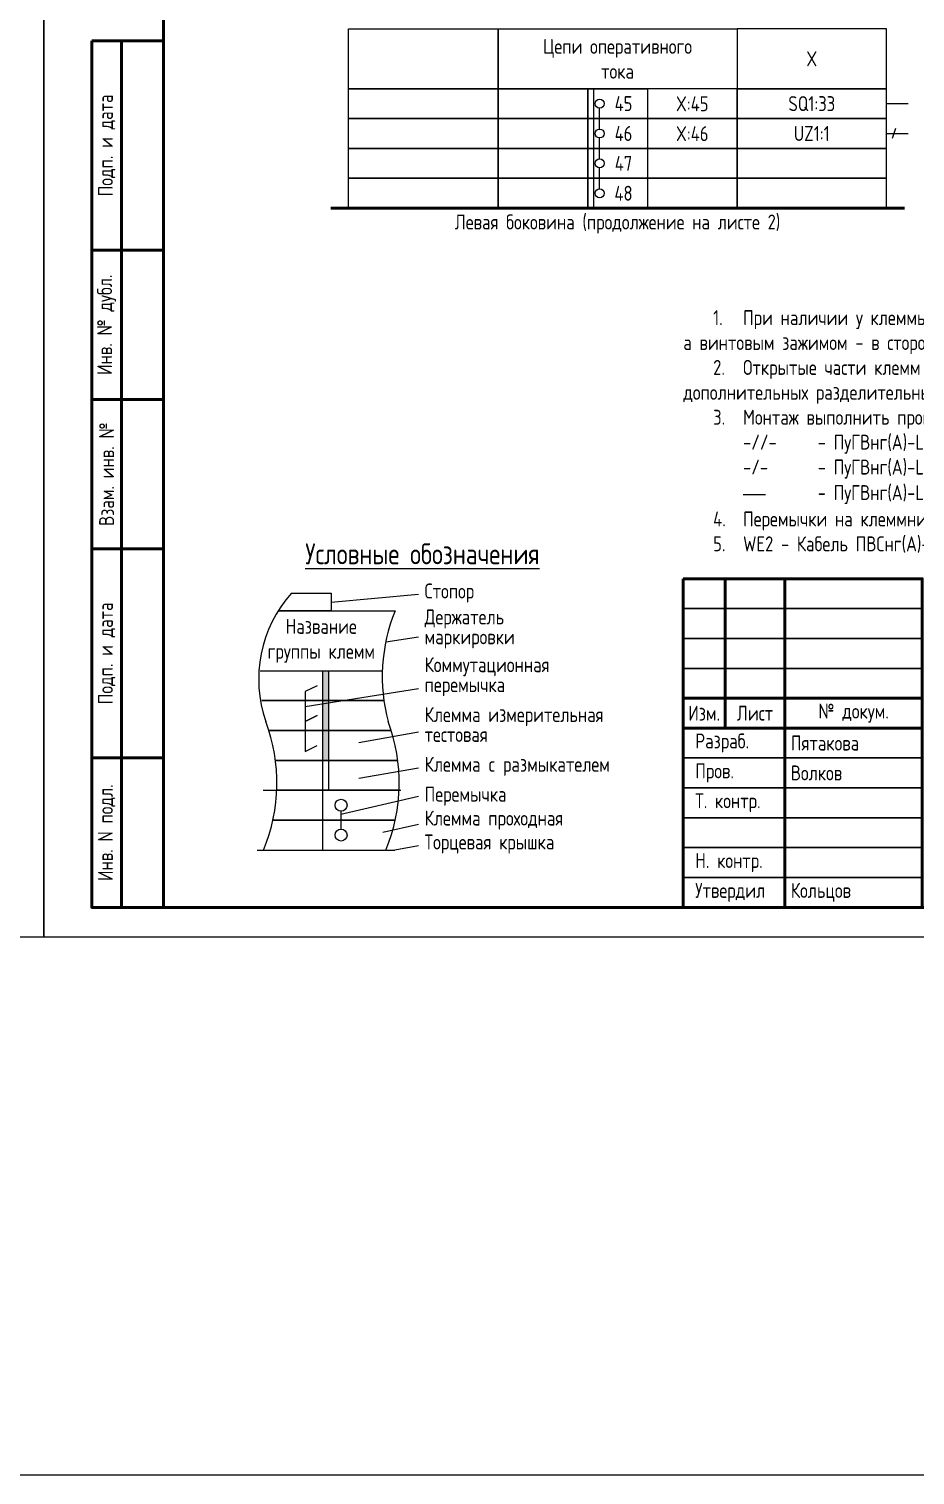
# Model space of a CAD drawing. Header units: millimetres. Extents: x -1117 to 4572, y -90 to 586.
# Drawn here: x 2937.5 to 3085.8, y -90 to 152 of the extents above; entities that cross this region are included whole.
import ezdxf

# ---------------------------------------------------------------- set-up
doc = ezdxf.new("R2010")
doc.units = ezdxf.units.MM
doc.styles.add('Gost_type_A', font='GOST_A.TTF')

# ---------------------------------------------------------------- blocks, each defined once
blk = doc.blocks.new('Штамп левый нижний')
at = {"lineweight": 50}
for points in [[(-12, 145), (-7, 145), (-7, 110), (-12, 110)], [(-7, 145), (0, 145), (0, 110), (-7, 110)], [(-12, 110), (-7, 110), (-7, 85), (-12, 85)], [(-7, 110), (0, 110), (0, 85), (-7, 85)], [(-12, 85), (-7, 85), (-7, 60), (-12, 60)], [(-7, 85), (0, 85), (0, 60), (-7, 60)], [(-12, 60), (-7, 60), (-7, 25), (-12, 25)], [(-7, 60), (0, 60), (0, 25), (-7, 25)], [(-12, 25), (-7, 25), (-7, 0), (-12, 0)], [(-7, 25), (0, 25), (0, 0), (-7, 0)]]:
    blk.add_lwpolyline(points, close=True, dxfattribs=at)
at = {"char_height": 2.5, "attachment_point": 5, "rotation": 90, "style": 'Gost_type_A'}
for s, insert, width in [('Подп. и дата', (-9.5, 127.5), 35), ('Инв. № дубл.', (-9.5, 97.5), 25), ('Взам. инв. №', (-9.5, 72.5), 25), ('Подп. и дата', (-9.5, 42.5), 35), ('Инв. N подл.', (-9.5, 12.5), 25)]:
    blk.add_mtext(s, dxfattribs=dict(at, insert=insert, width=width))
blk = doc.blocks.new('Штамп большой нижний')
at = {"lineweight": 50}
for points in [[(-185, 55), (-178, 55), (-178, 35), (-185, 35)], [(-178, 55), (-168, 55), (-168, 35), (-178, 35)], [(-168, 55), (-145, 55), (-145, 35), (-168, 35)], [(-185, 35), (-178, 35), (-178, 30), (-185, 30)], [(-178, 35), (-168, 35), (-168, 30), (-178, 30)], [(-168, 35), (-145, 35), (-145, 30), (-168, 30)], [(-185, 30), (-168, 30), (-168, 0), (-185, 0)], [(-168, 30), (-145, 30), (-145, 0), (-168, 0)]]:
    blk.add_lwpolyline(points, close=True, dxfattribs=at)
for points in [[(-185, 55), (-178, 55), (-178, 50), (-185, 50)], [(-178, 55), (-168, 55), (-168, 50), (-178, 50)], [(-168, 55), (-145, 55), (-145, 50), (-168, 50)], [(-185, 50), (-178, 50), (-178, 45), (-185, 45)], [(-178, 50), (-168, 50), (-168, 45), (-178, 45)], [(-168, 50), (-145, 50), (-145, 45), (-168, 45)], [(-185, 45), (-178, 45), (-178, 40), (-185, 40)], [(-178, 45), (-168, 45), (-168, 40), (-178, 40)], [(-168, 45), (-145, 45), (-145, 40), (-168, 40)], [(-185, 40), (-178, 40), (-178, 35), (-185, 35)], [(-178, 40), (-168, 40), (-168, 35), (-178, 35)], [(-168, 40), (-145, 40), (-145, 35), (-168, 35)], [(-185, 30), (-168, 30), (-168, 25), (-185, 25)], [(-168, 30), (-145, 30), (-145, 25), (-168, 25)], [(-185, 25), (-168, 25), (-168, 20), (-185, 20)], [(-168, 25), (-145, 25), (-145, 20), (-168, 20)], [(-185, 20), (-168, 20), (-168, 15), (-185, 15)], [(-168, 20), (-145, 20), (-145, 15), (-168, 15)], [(-185, 15), (-168, 15), (-168, 10), (-185, 10)], [(-168, 15), (-145, 15), (-145, 10), (-168, 10)], [(-185, 10), (-168, 10), (-168, 5), (-185, 5)], [(-168, 10), (-145, 10), (-145, 5), (-168, 5)], [(-185, 5), (-168, 5), (-168, 0), (-185, 0)], [(-168, 5), (-145, 5), (-145, 0), (-168, 0)]]:
    blk.add_lwpolyline(points, close=True)
at = {"char_height": 2.5, "style": 'Gost_type_A'}
for s, insert, width, attachment_point in [('№ докум.', (-156.5, 32.5), 23, 5), ('Изм.', (-181.5, 32.5), 7, 5), ('Лист', (-173, 32.5), 10, 5), ('\\pxl0.8;Разраб.', (-185, 27.5), 17, 4), ('\\pxl0.8;Пров.', (-185, 22.5), 17, 4), ('\\pxl0.8;Т. контр.', (-185, 17.5), 17, 4), ('\\pxl0.8;Н. контр.', (-185, 7.5), 17, 4), ('\\pxl0.8;Утвердил', (-185, 2.5), 17, 4)]:
    blk.add_mtext(s, dxfattribs=dict(at, insert=insert, width=width, attachment_point=attachment_point))
blk = doc.blocks.new('Формат_А3')
blk.add_lwpolyline([(-420, 297), (0, 297), (0, 0), (-420, 0)], close=True)

msp = doc.modelspace()

# ---------------------------------------------------------------- hatches: boundary and pattern name
h = msp.add_hatch(color=256)
h.dxf.hatch_style = 1
h.paths.add_polyline_path([(2987.71, 44.6), (2986.71, 44.6), (2986.71, 29.6), (2987.71, 29.6)])

# ---------------------------------------------------------------- linework, layer by layer
at = {"lineweight": -2}
for p, q in [((3033, 135.25), (3033, 138.75)), ((3033, 130.25), (3033, 133.75)), ((3033, 125.25), (3033, 128.75))]:
    msp.add_line(p, q, dxfattribs=at)
for p, q in [((3081, 139.5), (3084.62, 139.5)), ((3081, 134.5), (3084.62, 134.5)), ((3082.54, 135.31), (3081.96, 133.69)), ((2988.07, 56.1), (3002.71, 57.42)), ((2979.21, 54.6), (2998.79, 54.6)), ((2997.22, 49.45), (3002.71, 50.29)), ((2976.19, 44.6), (2996.65, 44.6)), ((2986.71, 14.6), (2986.71, 44.6)), ((2987.71, 39.6), (2987.71, 44.6)), ((2983.71, 38.6), (3002.71, 41.6)), ((2996.91, 39.6), (2976.45, 39.6)), ((2976.45, 39.6), (2996.91, 39.6)), ((2987.71, 24.6), (2987.71, 39.6)), ((2998.13, 34.6), (2977.67, 34.6)), ((2977.67, 34.6), (2998.13, 34.6)), ((2992.71, 32.6), (3002.71, 34.37)), ((2999.22, 29.6), (2978.76, 29.6)), ((2978.76, 29.6), (2999.22, 29.6)), ((2999.22, 29.6), (2978.76, 29.6)), ((2978.76, 29.6), (2999.22, 29.6)), ((2992.71, 26.6), (3002.71, 28.37)), ((2976.71, 24.6), (2999.71, 24.6)), ((2999.43, 24.6), (2978.97, 24.6)), ((2978.97, 24.6), (2999.43, 24.6)), ((2989.71, 20.6), (3002.71, 23.6)), ((2998.79, 19.6), (2978.33, 19.6)), ((2978.33, 19.6), (2998.79, 19.6)), ((2989.74, 19.6), (2989.74, 21.1)), ((2989.74, 18.1), (2989.74, 19.6)), ((2996.71, 17.56), (3002.71, 18.94)), ((2975.71, 14.6), (2998.71, 14.6)), ((2976.78, 14.6), (2997.24, 14.6)), ((3002.71, 15.27), (2998.71, 14.6))]:
    msp.add_line(p, q)
at = {"lineweight": 50}
msp.add_line((2988, 122), (3084, 122), dxfattribs=at)
for points in [[(-1117.42, 586), (4572.48, 586), (4572.48, -90), (-1117.42, -90)], [(3237, 420), (3237, 0), (2940, 0), (2940, 420)], [(2991, 152), (3016, 152), (3016, 142), (2991, 142)], [(3016, 152), (3056, 152), (3056, 142), (3016, 142)], [(3081, 152), (3056, 152), (3056, 142), (3081, 142)], [(2991, 142), (3016, 142), (3016, 137), (2991, 137)], [(3016, 142), (3031, 142), (3031, 137), (3016, 137)], [(3031, 142), (3041, 142), (3041, 137), (3031, 137)], [(3056, 142), (3041, 142), (3041, 137), (3056, 137)], [(3081, 142), (3056, 142), (3056, 137), (3081, 137)], [(2991, 137), (3016, 137), (3016, 132), (2991, 132)], [(3016, 137), (3031, 137), (3031, 132), (3016, 132)], [(3031, 137), (3041, 137), (3041, 132), (3031, 132)], [(3056, 137), (3041, 137), (3041, 132), (3056, 132)], [(3081, 137), (3056, 137), (3056, 132), (3081, 132)], [(2991, 132), (3016, 132), (3016, 127), (2991, 127)], [(3016, 132), (3031, 132), (3031, 127), (3016, 127)], [(3031, 132), (3041, 132), (3041, 127), (3031, 127)], [(3056, 132), (3041, 132), (3041, 127), (3056, 127)], [(3081, 132), (3056, 132), (3056, 127), (3081, 127)], [(2991, 127), (3016, 127), (3016, 122), (2991, 122)], [(3016, 127), (3031, 127), (3031, 122), (3016, 122)], [(3031, 127), (3041, 127), (3041, 122), (3031, 122)], [(3056, 127), (3041, 127), (3041, 122), (3056, 122)], [(3081, 127), (3056, 127), (3056, 122), (3081, 122)]]:
    msp.add_lwpolyline(points, close=True)
msp.add_lwpolyline([(3232, 415), (3232, 5), (2960, 5), (2960, 415)], close=True, dxfattribs=at)
for points in [[(3032, 142), (3032, 122)], [(2981.46, 57.6), (2988.07, 57.6), (2988.07, 54.6), (2979.21, 54.6)], [(2985.71, 42.1), (2983.71, 41.1), (2983.71, 36.1), (2985.71, 37.1)], [(2985.71, 37.1), (2983.71, 36.1), (2983.71, 31.1), (2985.71, 32.1)]]:
    msp.add_lwpolyline(points)
at = {"lineweight": -2}
for centre in [(3033, 139.5), (3033, 134.5), (3033, 134.5), (3033, 129.5), (3033, 129.5), (3033, 124.5)]:
    msp.add_circle(centre, 0.75, dxfattribs=at)
for centre in [(2989.74, 22.1), (2989.74, 17.1)]:
    msp.add_circle(centre, 1)
for centre, radius, start, end in [((2997.55, 43.2), 21.6, 138.181, 199.2333), ((3025.64, 43.61), 29.02, 157.7321, 195.0211), ((2949.46, 25.83), 29.54, 337.6521, 20.3143), ((2969.92, 25.83), 29.54, 337.6521, 20.3143)]:
    msp.add_arc(centre, radius, start, end)

# ---------------------------------------------------------------- block references
at = {"color": 1}
for name, p in [('Формат_А3', (2940, 0)), ('Штамп левый нижний', (2960, 5))]:
    msp.add_blockref(name, p, dxfattribs=at)
msp.add_blockref('Штамп большой нижний', (3232, 5))

# ---------------------------------------------------------------- texts
at = {"style": 'Gost_type_A'}
for s, insert, char_height, width, attachment_point in [('Цепи оперативного \\Pтока ', (3036, 147), 2.5, 40, 5), ('X', (3068.5, 147), 2.5, 25, 5), ('SQ1:33', (3068.5, 139.5), 2.5, 25, 5), ('Левая боковина (продолжение на листе 2)', (3036, 119.35), 2.5, 90, 5), ('\\pxi2,ql,t4;1.^IПри наличии у клеммы и пружинного и винтового зажима, установить пружинным зажимом в сторону внутреннего монтажа шкафа, а винтовым зажимом - в сторону подключения внешних кабелей.\\P2.^IОткрытые части клемм закрыть соответствующими концевыми крышками. На данной схеме показаны только места установок дополнительных разделительных крышек и пластин (в зависимости от типа клемм).\\P{\\A1;3.^IМонтаж выполнить проводом:\\P\\pi0,l4,q*,t4,9;-//-^I- ПуГВнг(А)-LS 1х2,5 белый;\\P\\pi2.42857,l1.57143,ql,t1.57143,9;-/-  ^I- ПуГВнг(А)-LS 1х1,5 белый; \\P\\pi-5,l9,q*,t9;\\fArial|b0|i0|c0|p34;\\H1.08333x;―^I\\fGOST type A|b0|i0|c204|p34;\\H0.92308x;- ПуГВнг(А)-LS 1x0,75 белый.\\A0;\\fMS Shell Dlg 2|b0|i0|c204|p0;\\H0.70834x;\\P\\pi2,l0,ql,t4;\\A1;\\fGOST type A|b0|i0|c204|p34;\\H1.41176x;4.^IПеремычки на клеммнике выполнить проводом ПуГВнг(А)-LS 1х1,5 белый;\\P5.^IWE2 - Кабель ПВСнг(А)-LS 2x0,75.}', (3047, 64), 2.5, 183, 7), ('{\\LУсловные обозначения}', (3003.35, 64.16), 3.5, 75, 5), ('Название группы клемм', (2986.42, 49.6), 2.5, 20.4592, 5), ('Пятакова', (3065, 32.5), 2.5, 22, 4), ('Волков', (3065, 27.5), 2.5, 22, 4), ('Кольцов', (3065, 7.5), 2.5, 22, 4)]:
    msp.add_mtext(s, dxfattribs=dict(at, insert=insert, char_height=char_height, width=width, attachment_point=attachment_point))
at = {"ltscale": 10, "char_height": 2.5, "attachment_point": 5, "style": 'Gost_type_A'}
for s, insert, width in [('45', (3037, 139.5), 8), ('X:45', (3048.5, 139.47), 15), ('46', (3037, 134.5), 8), ('X:46', (3048.5, 134.47), 15), ('47', (3037, 129.5), 8), ('48', (3037, 124.5), 8)]:
    msp.add_mtext(s, dxfattribs=dict(at, insert=insert, width=width))
at = {"color": 0, "insert": (3068.5, 134.5), "char_height": 2.5, "width": 25, "attachment_point": 5, "style": 'Gost_type_A'}
msp.add_mtext('UZ1:1', dxfattribs=at)
at = {"char_height": 2.5, "attachment_point": 4, "line_spacing_factor": 0.8, "style": 'Gost_type_A'}
for s, insert, width in [('Стопор', (3003.71, 57.6), 44), ('Держатель\\Pмаркировки', (3003.71, 51.6), 38.7538), ('Коммутационная\\Pперемычка', (3003.71, 43.6), 44), ('Клемма измерительная\\Pтестовая', (3003.71, 35.6), 55.1103), ('Клемма c размыкателем', (3003.71, 28.6), 55.1103), ('Перемычка', (3003.71, 23.6), 49.9213), ('Клемма проходная', (3003.71, 19.6), 44), ('Торцевая крышка', (3003.71, 15.6), 44)]:
    msp.add_mtext(s, dxfattribs=dict(at, insert=insert, width=width))

doc.saveas('drawing.dxf')
